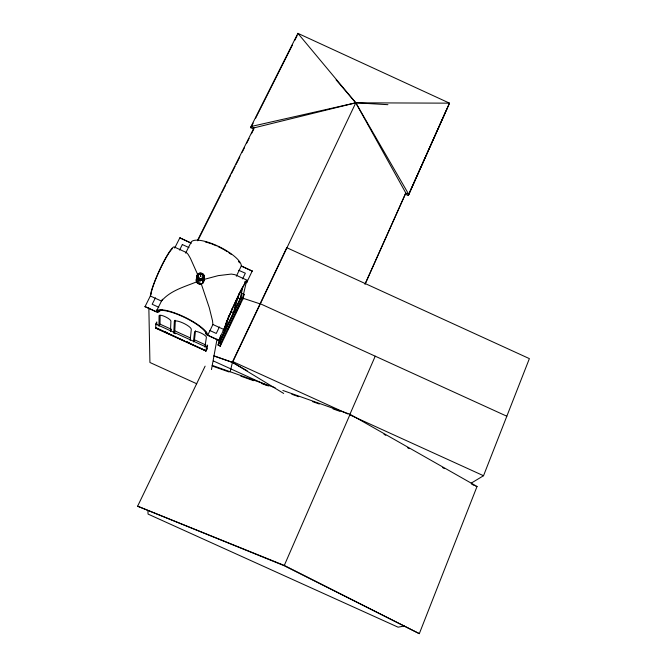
<?xml version="1.0" encoding="UTF-8"?>
<svg xmlns="http://www.w3.org/2000/svg" width="667" height="667" viewBox="0 0 667 667"><rect width="100%" height="100%" fill="white"/><g stroke="black" fill="none" stroke-linecap="round" stroke-linejoin="round"><path stroke-width="1" d="M156.787 324.887L156.787 321.953L155.736 324.054L155.736 328.189L205.961 351.05L206.978 348.958L207.587 345.081L206.562 347.199L205.961 351.05M157.554 312.473L157.971 311.13L157.554 312.473L144.972 306.57L156.161 311.664A28.498 7.179 25.9 0 1 182.483 316.108A28.498 7.179 25.9 0 1 207.729 335.151L218.859 340.395L206.311 334.676L205.636 332.349A27.222 6.853 25.9 0 0 182.466 316.466A27.222 6.853 25.9 0 0 158.521 310.897L157.554 311.948M158.538 311.406L158.538 312.098L159.488 310.38M159.521 310.872L159.513 311.714L159.93 310.897M171.161 330.057L170.469 331.449L170.902 321.135A6.545 1.634 26.1 0 0 165.024 316.642A6.545 1.634 26.1 0 0 159.063 315.741L158.971 326.213L160.013 324.129L160.113 315.516M175.571 333.775L173.745 332.941L174.337 321.661L175.046 320.227M241.304 266.108L252.234 271.102L241.337 265.916A27.939 8.679 26.4 0 0 217.3 245.815A27.939 8.679 26.4 0 0 190.812 242.838L179.848 237.836L191.271 243.263M173.745 332.941L174.787 330.857L175.346 320.544M179.581 250.075L182.374 244.464M190.162 340.412L191.296 329.381A9.355 2.351 25.9 0 0 183.008 323.003A9.355 2.351 25.9 0 0 174.337 321.661M197.732 283.217L198.224 279.498L197.732 283.217A3.835 3.627 7.9 0 1 196.306 279.815L197.457 274.612A3.869 3.66 8 0 1 200.042 273.287M196.306 279.815L196.665 276.346A3.869 3.66 8 0 0 198.099 279.773L199.942 280.549A3.869 3.66 8 0 0 203.535 279.24L204.319 277.514A3.869 3.66 8 0 0 202.885 274.095L201.05 273.32M203.66 279.098A3.835 3.627 7.9 0 1 203.902 280.965C204.927 272.72 202.701 280.632 203.118 282.683A3.835 3.627 7.9 0 1 199.558 283.984L200.067 280.273M204.919 347.132L206.395 337.294A6.52 1.634 25.7 0 0 200.709 332.891A6.52 1.634 25.7 0 0 194.572 331.908L193.438 341.904L194.464 339.811L195.506 330.765M203.118 282.683L203.235 279.123M204.027 277.389L202.826 282.558M206.612 332.291L206.111 333.758L206.512 332.941M251.442 133.75L253.777 129.098L250.825 127.739L251.034 126.522L297.899 33.35L449.5 103.16L408.779 194.414L408.212 195.473L405.278 194.13L365.366 283.367M211.472 369.576L217.042 339.111M218.134 345.114L218.876 341.196L221.077 342.196L220.31 346.106L218.134 345.114L240.97 297.515L243.122 298.491L220.31 346.106M218.259 344.856L219.101 343.288M220.627 335.218L219.293 342.188L224.554 331.257L226.613 321.002A6.462 0.434 -65.3 0 0 226.43 320.869M228.172 317.734L226.055 328.147L233.5 312.673L236.043 300.859A9.213 0.617 -65.4 0 0 235.81 300.592M226.955 320.785L231.341 311.689L231.958 308.721M236.268 301.459L237.994 297.882L238.878 293.822M241.087 289.978A6.395 0.425 -65.4 0 0 237.335 298.758L234.984 309.588L240.145 298.858L242.646 287.744A6.395 0.425 -65.4 0 0 242.505 287.519M240.787 298.024L237.11 305.853M240.912 297.765L241.913 293.347L244.08 294.339L243.055 298.749M245.506 283.025L245.614 281.616A26.146 1.726 -65.4 0 0 244.856 282.249M245.806 282.308L245.873 281.049M243.096 295.998L246.607 280.807M244.831 281.908L246.648 282.691L246.723 281.432A26.772 1.743 -65.4 0 0 237.269 298.116A26.772 1.743 -65.4 0 0 225.454 325.588L218.859 340.395M230.148 371.752L232.658 361.539L286.735 247.674L529.381 358.621L483.525 475.729L471.202 483.141M200.417 280.448L199.808 280.49M205.119 366.15L137.619 506.203L284.034 565.649L419.318 633.65L477.047 486.46L350.075 414.315L282.858 390.453M375.229 356.186L349.7 414.816L483.525 475.729M419.318 633.65L284.292 565.433L350.075 414.315M297.899 33.35L355.786 102.81L405.836 193.063L408.779 194.414L445.748 111.564M364.991 284.384L405.836 193.063L405.278 194.13M408.212 195.473L449.5 103.16L355.786 102.81L251.034 126.522L253.994 127.881L355.786 102.81L387.927 104.677M199.558 283.984L197.857 282.933M196.607 279.94L197.39 278.222M213.965 355.836L232.566 362.348L259.797 304.986M260.689 303.11L355.786 102.81L336.118 79.882M222.078 341.221L219.827 345.898L220.435 345.839M227.922 329.048L230.69 323.111M235.576 313.14L240.07 303.777M246.648 282.691L252.276 270.91M220.452 340.478L226.305 328.314M229.006 322.695L235.759 308.663M221.077 342.196L244.08 294.339M205.261 346.431L205.936 345.039L194.464 339.811M205.694 350.925L206.703 348.833M207.012 348.733L206.003 350.825L155.736 327.947M219.393 326.972L216.258 333.45L209.663 330.44M242.638 278.864L245.348 273.212L238.744 270.31M207.704 335.309L212.898 324.504L212.531 320.86L209.305 307.795L201.109 283.408M236.343 276.205L241.337 265.916M156.011 328.314L156.27 327.797L184.359 340.904M250.825 127.739L253.16 123.087M255.494 118.443L292.446 44.964M294.781 40.312L297.123 35.668M197.707 240.02L253.994 127.881M197.732 240.787L221.085 194.247M222.019 192.388L225.754 184.942M226.688 183.075L230.423 175.629M231.357 173.77L235.092 166.325M236.026 164.466L239.761 157.02M242.096 152.359L244.43 147.707M246.765 143.055L249.099 138.403M156.161 311.664L162.415 299.233M190.812 242.838L185.659 253.068L186.477 252.56L188.086 254.327L190.412 258.304L197.649 274.496M144.981 306.745L150.333 295.998A28.056 3.66 -65.3 0 1 161.122 266.783A28.056 3.66 -65.3 0 1 174.179 246.948L186.477 252.56M174.671 248.049L179.848 237.836M155.436 297.832L152.184 304.26L158.779 307.27M446.156 110.472L446.782 109.246M197.224 281.632C184.859 286.718 170.302 290.462 161.489 301.084L150.333 295.998M203.852 279.473L218.209 275.638L231.341 274.07L234.967 274.696L247.24 280.298M404.135 626.055L398.082 627.188L148.066 514.09L147.916 511.014M475.829 486.451L477.047 486.46M242.371 298.016L259.997 303.844M214.049 356.02L232.65 362.54L247.132 370.727M212.156 365.366L275.046 387.685M212.998 366.283L229.064 371.978M240.804 376.146L253.552 380.674M261.406 383.467L266.308 385.209M291.812 394.264L298.683 396.698M312.423 401.576L319.285 404.019M333.025 408.888L339.887 411.331M137.619 506.203L284.292 565.433M160.013 324.129L171.502 329.356M174.787 330.857L190.27 337.902M155.736 324.054L206.562 347.199M232.658 361.539L347.891 413.99M164.707 331.632L167.517 332.916M187.202 341.871L189.078 342.721M186.235 341.754L204.961 350.275M213.44 360.98L268.442 386.01M196.715 383.758L149.925 362.489L148.849 307.896M182.374 244.564L188.953 247.574M246.431 281.015L247.274 281.399M245.94 281.741L246.782 282.133M260.138 303.677L506.828 416.225M242.396 298.758L242.938 298.999M237.994 297.882L240.145 298.858M231.341 311.689L233.5 312.673M212.898 324.504L224.029 329.573A28.031 1.826 -65.4 0 1 237.319 297.79A28.031 1.826 -65.4 0 1 247.315 281.216M223.112 330.599L224.554 331.257M156.303 310.08L158.946 311.281M218.176 344.889L220.352 345.881M383.992 434.292L385.793 435.318M407.454 447.615L409.255 448.641M442.646 467.6L444.447 468.626M471.486 483.984L474.095 485.468M232.566 362.348L283.683 393.447M355.786 102.81L408.779 194.414M205.478 331.332L206.211 333.116M151.009 294.872L151.434 291.863A26.805 3.493 -65.3 0 1 152.393 288.478M203.885 280.232A3.835 3.627 7.9 0 1 199.041 284.092A3.835 3.627 7.9 0 1 197.073 278.314M203.101 274.887A3.227 3.052 8 0 1 201.184 279.681A3.227 3.052 8 0 1 197.382 275.938A3.227 3.052 8 0 1 202.518 274.312M202.635 274.854A2.585 2.443 8.1 0 1 201.926 278.389A2.585 2.443 8.1 0 1 198.257 277.355A2.585 2.443 8.1 0 1 199.608 274.004M200.934 273.87A2.585 2.443 8.1 0 1 202.159 274.387M241.687 288.836A6.395 0.425 -65.4 0 1 242.171 288.002M228.364 316.792A9.213 0.617 -65.4 0 1 228.631 315.858M152.693 287.527A26.805 3.493 -65.3 0 1 154.235 283.15M154.586 282.208A26.805 3.493 -65.3 0 1 172.495 248.549M205.294 241.946A26.688 8.296 26.4 0 1 211.114 243.73M211.973 244.047A26.688 8.296 26.4 0 1 216.375 245.848M218.126 246.648A26.688 8.296 26.4 0 1 223.312 249.308M224.145 249.775A26.688 8.296 26.4 0 1 227.372 251.726M228.889 252.726A26.688 8.296 26.4 0 1 231.382 254.494M238.519 261.322A26.688 8.296 26.4 0 1 239.453 262.831M160.205 310.13A26.58 6.712 25.9 0 1 162.114 309.888M200.267 276.03L200.909 276.146L200.267 276.03M200.425 274.662L201.059 274.779L200.45 274.587M198.124 279.531A3.877 3.66 8 0 0 204.352 277.264A3.877 3.66 8 0 0 199.083 273.262A3.877 3.66 8 0 0 198.124 279.531M198.566 278.656A3.235 3.052 8.1 0 0 203.76 276.772A3.235 3.052 8.1 0 0 199.366 273.428A3.235 3.052 8.1 0 0 198.566 278.656M198.991 277.989A2.585 2.443 8.1 0 0 203.143 276.471A2.585 2.443 8.1 0 0 199.625 273.803A2.585 2.443 8.1 0 0 198.991 277.989"/></g></svg>
